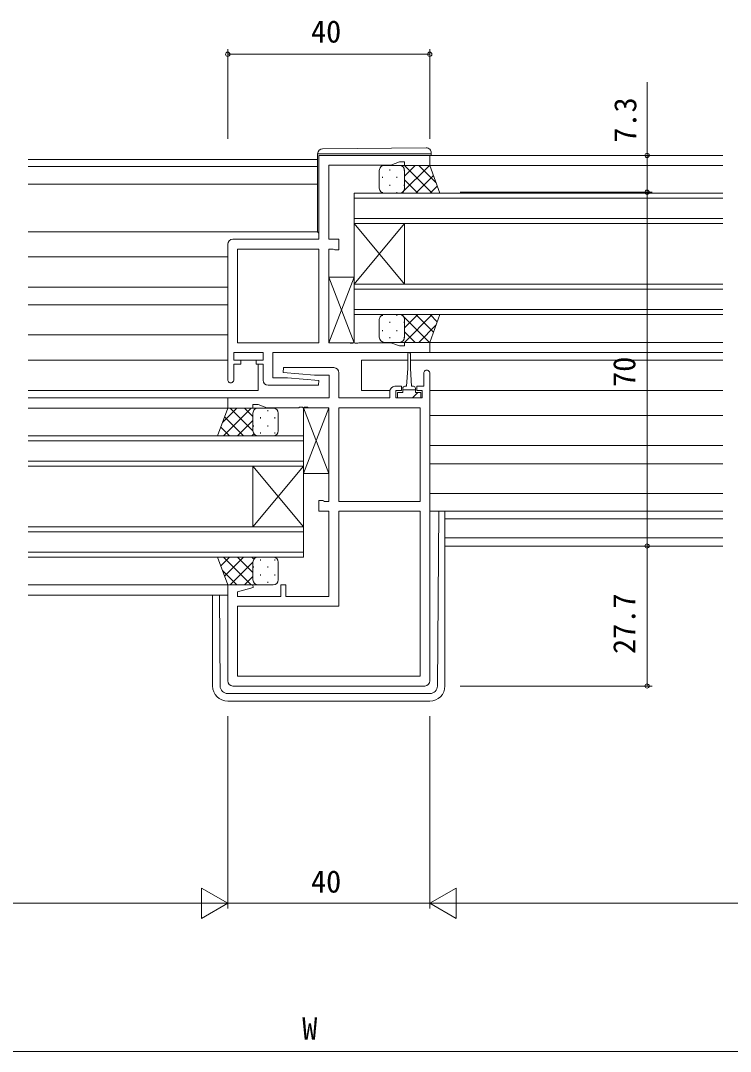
# Model space of a CAD drawing. Units: millimetres, scale not verified. Extents: x -567 to 567, y -403 to 403.
# Drawn here: x 156.2 to 296.7, y -223.6 to -19.7 of the extents above; entities that cross this region are included whole.
import ezdxf
from ezdxf.enums import TextEntityAlignment as Align

# ---------------------------------------------------------------- set-up
doc = ezdxf.new("R2010")
doc.units = ezdxf.units.MM
doc.header["$LTSCALE"] = 2
for name, color, linetype, lineweight in [('0-1_USER1', 2, 'Continuous', 9), ('0-2_YKK_ZWAK', 4, 'Continuous', 9), ('0-3_YKK_11', 7, 'Continuous', 9), ('0-4_YKK_12', 6, 'Continuous', 9)]:
    doc.layers.add(name, color=color, linetype=linetype, lineweight=lineweight)
doc.styles.add('ＭＳ ゴシック', font='')
doc.styles.get('ＭＳ ゴシック').set_extended_font_data('MS Gothic')

msp = doc.modelspace()

# ---------------------------------------------------------------- linework, layer by layer
at = {"layer": '0-1_USER1'}
for p, q in [((236.858, -46.318), (295.158, -46.318)), ((214.958, -47.118), (157.658, -47.118)), ((214.958, -48.518), (157.658, -48.518)), ((236.658, -48.318), (295.158, -48.318)), ((214.958, -52.018), (157.658, -52.018)), ((222.158, -53.818), (295.158, -53.818)), ((222.158, -53.818), (222.158, -59.818)), ((222.158, -54.818), (295.158, -54.818)), ((222.158, -58.818), (295.158, -58.818)), ((222.158, -59.818), (295.158, -59.818)), ((222.158, -59.818), (222.158, -71.818)), ((222.158, -59.818), (232.158, -71.818)), ((222.158, -71.818), (232.158, -59.818)), ((232.158, -59.818), (232.158, -71.818)), ((214.958, -61.418), (157.658, -61.418)), ((197.158, -66.418), (157.658, -66.418)), ((197.158, -72.372), (157.658, -72.372)), ((222.158, -71.818), (295.158, -71.818)), ((222.158, -71.818), (222.158, -77.818)), ((222.158, -72.818), (295.158, -72.818)), ((197.158, -75.864), (157.658, -75.864)), ((222.158, -76.818), (295.158, -76.818)), ((222.158, -77.818), (295.158, -77.818)), ((197.158, -81.818), (157.658, -81.818)), ((236.658, -83.318), (295.158, -83.318)), ((236.658, -85.318), (295.158, -85.318)), ((242.844, -85.318), (236.658, -85.318)), ((197.158, -86.818), (157.658, -86.818)), ((198.658, -86.818), (203.058, -86.818)), ((203.158, -87.618), (203.158, -92.818)), ((223.658, -86.818), (223.658, -92.818)), ((223.658, -86.818), (232.808, -86.818)), ((233.308, -86.818), (295.158, -86.818)), ((233.308, -86.818), (251.158, -86.818)), ((203.158, -92.818), (157.658, -92.818)), ((223.658, -92.818), (229.278, -92.818)), ((237.158, -92.818), (295.158, -92.818)), ((197.458, -94.318), (157.658, -94.318)), ((197.658, -96.318), (157.658, -96.318)), ((237.158, -97.818), (295.158, -97.818)), ((212.158, -101.818), (157.658, -101.818)), ((212.158, -107.818), (212.158, -101.818)), ((212.158, -102.818), (157.658, -102.818)), ((237.158, -103.705), (295.158, -103.705)), ((212.158, -106.818), (157.658, -106.818)), ((212.158, -107.818), (157.658, -107.818)), ((202.158, -107.818), (202.158, -119.818)), ((212.158, -107.818), (202.158, -119.818)), ((212.158, -119.818), (202.158, -107.818)), ((212.158, -107.818), (212.158, -119.818)), ((237.158, -107.331), (295.158, -107.331)), ((237.158, -113.218), (295.158, -113.218)), ((240.158, -118.218), (295.158, -118.218)), ((212.158, -119.818), (157.658, -119.818)), ((212.158, -125.818), (212.158, -119.818)), ((212.158, -120.818), (157.658, -120.818)), ((240.158, -121.988), (295.158, -121.988)), ((240.158, -123.618), (295.158, -123.618)), ((212.158, -124.818), (157.658, -124.818)), ((212.158, -125.818), (157.658, -125.818)), ((197.658, -131.318), (157.658, -131.318)), ((197.158, -133.318), (157.658, -133.318))]:
    msp.add_line(p, q, dxfattribs=at)
at = {"layer": '0-2_YKK_ZWAK'}
for p, q in [((236.449, -44.83), (215.949, -45.009)), ((214.958, -46.018), (214.958, -46.318)), ((214.958, -61.318), (214.958, -46.318)), ((215.454, -46.018), (236.954, -46.018)), ((236.954, -46.018), (237.458, -46.018)), ((237.458, -46.018), (237.458, -45.83)), ((237.458, -46.318), (237.458, -46.018)), ((228.158, -48.318), (231.158, -48.318)), ((231.393, -48.346), (231.421, -48.318)), ((231.578, -53.818), (237.078, -48.318)), ((232.126, -48.318), (237.626, -53.818)), ((232.158, -50.41), (234.25, -48.318)), ((234.955, -48.318), (238.417, -51.78)), ((227.158, -52.818), (227.158, -49.318)), ((227.823, -50.553), (227.823, -50.753)), ((229.238, -49.138), (229.238, -49.338)), ((230.653, -50.553), (230.653, -50.753)), ((232.068, -49.138), (232.068, -49.338)), ((232.158, -49.318), (232.158, -52.818)), ((232.158, -49.318), (232.158, -52.818)), ((234.407, -53.818), (237.891, -50.334)), ((229.238, -52.168), (229.238, -52.368)), ((232.068, -52.168), (232.068, -52.368)), ((232.158, -51.178), (234.798, -53.818)), ((237.235, -53.818), (238.645, -52.408)), ((227.823, -53.583), (227.823, -53.76)), ((231.158, -53.818), (228.158, -53.818)), ((230.653, -53.583), (230.653, -53.783)), ((231.765, -53.613), (231.969, -53.818)), ((222.158, -83.388), (217.158, -70.388)), ((222.158, -70.388), (217.158, -83.388)), ((227.158, -78.818), (227.158, -82.318)), ((227.823, -78.053), (227.823, -77.876)), ((231.158, -77.818), (228.158, -77.818)), ((229.238, -79.468), (229.238, -79.268)), ((230.653, -78.053), (230.653, -77.853)), ((231.578, -77.818), (237.078, -83.318)), ((231.765, -78.023), (231.969, -77.818)), ((232.068, -79.468), (232.068, -79.268)), ((232.126, -83.318), (237.626, -77.818)), ((232.158, -80.458), (234.798, -77.818)), ((232.158, -82.318), (232.158, -78.818)), ((232.158, -82.318), (232.158, -78.818)), ((234.407, -77.818), (237.891, -81.302)), ((237.235, -77.818), (238.645, -79.228)), ((227.823, -81.083), (227.823, -80.883)), ((230.653, -81.083), (230.653, -80.883)), ((232.158, -81.226), (234.25, -83.318)), ((234.955, -83.318), (238.417, -79.856)), ((228.158, -83.318), (231.158, -83.318)), ((229.238, -82.498), (229.238, -82.298)), ((231.393, -83.29), (231.421, -83.318)), ((232.068, -82.498), (232.068, -82.298)), ((232.808, -88.518), (232.808, -85.568)), ((233.308, -85.568), (233.308, -88.518)), ((232.808, -88.518), (232.558, -92.018)), ((233.308, -88.518), (233.558, -92.018)), ((231.808, -92.418), (231.808, -93.218)), ((231.808, -92.718), (234.308, -92.718)), ((232.558, -92.018), (232.208, -92.018)), ((233.908, -92.018), (233.558, -92.018)), ((233.719, -94.318), (234.819, -93.218)), ((234.308, -93.218), (234.308, -92.418)), ((198.961, -96.318), (196.128, -99.152)), ((201.79, -96.318), (196.29, -101.818)), ((202.158, -100.838), (197.638, -96.318)), ((202.158, -98.01), (200.466, -96.318)), ((202.158, -97.318), (202.158, -100.818)), ((202.158, -97.318), (202.158, -100.818)), ((202.248, -96.903), (202.248, -96.938)), ((206.158, -96.318), (203.158, -96.318)), ((205.078, -96.738), (205.078, -96.938)), ((207.158, -100.818), (207.158, -97.318)), ((217.158, -109.248), (212.158, -96.248)), ((217.158, -96.248), (212.158, -109.248)), ((200.31, -101.818), (196.532, -98.04)), ((202.158, -98.778), (199.118, -101.818)), ((202.248, -99.768), (202.248, -99.968)), ((203.663, -98.153), (203.663, -98.353)), ((205.078, -99.768), (205.078, -99.968)), ((206.493, -98.153), (206.493, -98.353)), ((197.481, -101.818), (195.778, -100.114)), ((202.353, -101.411), (201.947, -101.818)), ((203.138, -101.818), (203.138, -101.818)), ((203.158, -101.818), (206.158, -101.818)), ((203.663, -101.183), (203.663, -101.383)), ((206.493, -101.183), (206.493, -101.383)), ((237.158, -116.718), (295.158, -116.718)), ((237.158, -116.718), (237.458, -116.718)), ((238.669, -151.327), (238.943, -116.718)), ((240.158, -116.718), (240.158, -151.315)), ((197.481, -125.818), (195.778, -127.522)), ((201.79, -131.318), (196.29, -125.818)), ((200.31, -125.818), (196.532, -129.596)), ((202.158, -128.858), (199.118, -125.818)), ((202.353, -126.225), (201.947, -125.818)), ((203.138, -125.818), (203.138, -125.818)), ((203.158, -125.818), (206.158, -125.818)), ((203.663, -126.453), (203.663, -126.253)), ((206.493, -126.453), (206.493, -126.253)), ((198.961, -131.318), (196.128, -128.484)), ((202.158, -126.798), (197.638, -131.318)), ((202.158, -130.318), (202.158, -126.818)), ((202.158, -130.318), (202.158, -126.818)), ((202.248, -127.868), (202.248, -127.668)), ((205.078, -127.868), (205.078, -127.668)), ((207.158, -126.818), (207.158, -130.318)), ((202.158, -129.626), (200.466, -131.318)), ((203.663, -129.483), (203.663, -129.283)), ((206.493, -129.483), (206.493, -129.283)), ((202.248, -130.733), (202.248, -130.698)), ((206.158, -131.318), (203.158, -131.318)), ((205.078, -130.898), (205.078, -130.698)), ((194.158, -133.318), (194.158, -151.315)), ((195.646, -151.327), (195.504, -133.318)), ((237.169, -152.815), (197.146, -152.815)), ((237.158, -154.315), (197.158, -154.315))]:
    msp.add_line(p, q, dxfattribs=at)
for points in [[(214.958, -46.009), (214.958, -46.018), (215.454, -46.018)], [(231.158, -53.818), (239.158, -53.818), (237.158, -48.318), (231.158, -48.318)], [(231.158, -77.818), (239.158, -77.818), (237.158, -83.318), (231.158, -83.318)], [(234.308, -93.218), (235.358, -93.218), (235.358, -94.318), (230.758, -94.318), (230.758, -93.218), (231.808, -93.218)], [(203.158, -101.818), (195.158, -101.818), (197.158, -96.318), (203.158, -96.318)], [(203.158, -125.818), (195.158, -125.818), (197.158, -131.318), (203.158, -131.318)]]:
    msp.add_lwpolyline(points, dxfattribs=at)
for points in [[(222.158, -83.388), (217.158, -83.388), (217.158, -70.388), (222.158, -70.388)], [(217.158, -109.248), (212.158, -109.248), (212.158, -96.248), (217.158, -96.248)]]:
    msp.add_lwpolyline(points, close=True, dxfattribs=at)
for centre, radius, start, end in [((236.458, -45.83), 1, 0, 90.5), ((215.958, -46.009), 1, 90.5, 180), ((228.158, -49.318), 1, 89.9999, 179.9999), ((231.158, -49.318), 1, 359.9999, 89.9999), ((231.158, -49.318), 1, 359.9999, 89.9999), ((228.158, -52.818), 1, 179.9999, 269.9999), ((231.158, -52.818), 1, 269.9999, 359.9999), ((231.158, -52.818), 1, 269.9999, 359.9999), ((215.458, -61.318), 0.5, 180, 233.13017), ((228.158, -78.818), 1, 90.0001, 180.0001), ((231.158, -78.818), 1, 0.0001, 90.0001), ((231.158, -78.818), 1, 0.0001, 90.0001), ((228.158, -82.318), 1, 180.0001, 270.0001), ((231.158, -82.318), 1, 270.0001, 0.0001), ((231.158, -82.318), 1, 270.0001, 0.0001), ((233.058, -85.568), 0.25, 0, 180), ((232.208, -92.418), 0.4, 90, 180), ((233.908, -92.418), 0.4, 0, 90), ((203.158, -97.318), 1, 90.0001, 180.0001), ((203.158, -97.318), 1, 90.0001, 180.0001), ((206.158, -97.318), 1, 0.0001, 90.0001), ((203.158, -100.818), 1, 180.0001, 270.0001), ((203.158, -100.818), 1, 180.0001, 270.0001), ((206.158, -100.818), 1, 270.0001, 0.0001), ((203.158, -126.818), 1, 89.9999, 179.9999), ((203.158, -126.818), 1, 89.9999, 179.9999), ((206.158, -126.818), 1, 359.9999, 89.9999), ((203.158, -130.318), 1, 179.9999, 269.9999), ((203.158, -130.318), 1, 179.9999, 269.9999), ((206.158, -130.318), 1, 269.9999, 359.9999), ((197.158, -151.315), 3, 180, 270), ((197.146, -151.315), 1.5, 180.45233, 270), ((237.158, -151.315), 3, 270, 0), ((237.169, -151.315), 1.5, 270, 359.54767)]:
    msp.add_arc(centre, radius, start, end, dxfattribs=at)
at = {"layer": '0-3_YKK_11'}
for p, q in [((197.158, -90.718), (197.158, -63.918)), ((215.158, -64.848), (215.158, -83.388)), ((237.158, -89.418), (237.158, -150.318)), ((235.228, -96.248), (235.228, -114.788)), ((235.228, -149.388), (199.088, -149.388)), ((236.158, -151.318), (198.158, -151.318))]:
    msp.add_line(p, q, dxfattribs=at)
for points in [[(198.158, -62.918), (215.158, -62.918), (215.158, -46.318), (237.158, -46.318), (237.158, -48.318), (232.158, -48.318), (232.158, -47.618), (231.158, -47.618), (229.427, -48.248), (217.158, -48.248), (217.158, -62.918), (219.158, -62.918), (219.158, -65.018), (218.358, -65.018), (218.194, -64.933), (218.031, -64.848), (217.158, -64.848), (217.158, -83.388), (221.2, -83.388), (221.383, -83.508), (221.933, -83.508), (222.116, -83.388), (222.2, -83.388), (222.383, -83.508), (222.933, -83.508), (223.116, -83.388), (229.427, -83.388), (231.158, -84.018), (232.158, -84.018), (232.158, -83.318), (237.158, -83.318), (237.158, -85.318)], [(204.158, -90.818), (204.158, -87.618), (202.758, -87.618), (202.758, -86.818), (204.158, -86.818), (204.158, -85.318), (198.358, -85.318), (198.358, -86.818), (199.758, -86.818), (199.758, -87.618), (198.358, -87.618), (198.358, -90.718)], [(237.158, -85.318), (206.088, -85.318), (206.088, -90.318), (208.965, -90.318), (215.178, -90.862), (215.136, -91.818), (205.158, -91.818)], [(197.158, -150.318), (197.158, -131.318), (202.119, -131.318), (202.187, -131.84), (199.088, -132.671), (199.088, -133.588), (207.658, -133.588), (207.658, -131.318), (208.658, -131.318), (208.658, -133.588), (217.158, -133.588), (217.158, -116.718), (215.158, -116.718), (215.158, -114.618), (215.958, -114.618), (216.122, -114.703), (216.285, -114.788), (217.158, -114.788), (217.158, -96.248), (213.116, -96.248), (212.933, -96.128), (212.383, -96.128), (212.2, -96.248), (212.116, -96.248), (211.933, -96.128), (211.383, -96.128), (211.2, -96.248), (204.889, -96.248), (203.158, -95.618), (202.158, -95.618), (202.158, -96.318), (197.158, -96.318), (197.158, -94.318), (217.228, -94.318), (217.228, -89.818), (214.351, -89.818), (208.138, -89.274), (208.18, -88.318), (218.158, -88.318)], [(219.158, -89.318), (219.158, -94.318), (229.258, -94.318), (229.258, -93.018)], [(230.258, -92.018), (231.558, -92.018), (231.558, -92.818), (230.458, -92.818), (230.458, -94.318), (235.658, -94.318), (235.658, -92.818), (234.558, -92.818), (234.558, -92.018), (235.958, -92.018), (235.958, -89.418)]]:
    msp.add_lwpolyline(points, dxfattribs=at)
for points in [[(215.158, -64.848), (215.158, -83.388), (199.088, -83.388), (199.088, -64.848)], [(235.228, -96.248), (235.228, -114.788), (219.158, -114.788), (219.158, -96.248)], [(235.228, -149.388), (199.088, -149.388), (199.088, -135.518), (219.158, -135.518), (219.158, -116.718), (235.228, -116.718)]]:
    msp.add_lwpolyline(points, close=True, dxfattribs=at)
for centre, radius, start, end in [((198.158, -63.918), 1, 90.00001, 179.99999), ((218.158, -89.318), 1, 0.00001, 89.99999), ((236.558, -89.418), 0.6, 359.99999, 180.00001), ((197.758, -90.718), 0.6, 179.99999, 0.00001), ((205.158, -90.818), 1, 180.00001, 269.99999), ((230.258, -93.018), 1, 90.00001, 179.99999), ((198.158, -150.318), 1, 180.00001, 269.99999), ((236.158, -150.318), 1, 270.00001, 359.99999)]:
    msp.add_arc(centre, radius, start, end, dxfattribs=at)
at = {"layer": '0-4_YKK_12'}
for p, q in [((197.158, -43.018), (197.158, -25.318)), ((237.158, -26.318), (197.158, -26.318)), ((237.158, -43.018), (237.158, -25.318)), ((243.158, -46.318), (281.158, -46.318)), ((243.158, -53.618), (281.158, -53.618)), ((243.158, -53.618), (281.158, -53.618)), ((280.158, -53.618), (280.158, -123.618)), ((243.158, -123.618), (281.158, -123.618)), ((280.158, -123.618), (280.158, -151.318)), ((243.158, -151.318), (281.158, -151.318)), ((197.158, -157.315), (197.158, -195.315)), ((197.158, -157.315), (197.158, -195.315)), ((237.158, -157.315), (237.158, -195.315)), ((237.158, -157.315), (237.158, -195.315)), ((197.158, -194.315), (191.962, -191.315)), ((191.962, -191.315), (191.962, -197.315)), ((237.158, -194.315), (242.354, -191.315)), ((242.354, -197.315), (242.354, -191.315)), ((53.158, -194.315), (191.158, -194.315)), ((197.158, -194.315), (186.766, -194.315)), ((197.158, -194.315), (191.962, -197.315)), ((197.158, -194.315), (237.158, -194.315)), ((237.158, -194.315), (242.354, -197.315)), ((237.158, -194.315), (247.55, -194.315)), ((243.158, -194.315), (381.158, -194.315)), ((380.158, -223.618), (54.158, -223.618))]:
    msp.add_line(p, q, dxfattribs=at)
msp.add_lwpolyline([(280.158, -53.618), (280.158, -46.318), (280.158, -31.818)], dxfattribs=at)
for centre in [(197.158, -26.318), (237.158, -26.318), (280.158, -46.318), (280.158, -53.618), (280.158, -53.618), (280.158, -123.618), (280.158, -123.618), (280.158, -151.318)]:
    msp.add_circle(centre, 0.425, dxfattribs=at)

# ---------------------------------------------------------------- texts
at = {"layer": '0-4_YKK_12', "style": 'ＭＳ ゴシック'}
for s, p in [('40', (213.638, -25.318)), ('40', (213.638, -193.515)), ('W', (211.901, -222.618))]:
    msp.add_text(s, height=4.399, dxfattribs=at).set_placement(p, align=Align.BOTTOM_LEFT)
for s, p in [('7.3', (279.358, -43.818)), ('70', (279.158, -92.138)), ('27.7', (279.158, -144.988))]:
    msp.add_text(s, height=4.399, rotation=90, dxfattribs=at).set_placement(p, align=Align.BOTTOM_LEFT)

doc.saveas('drawing.dxf')
